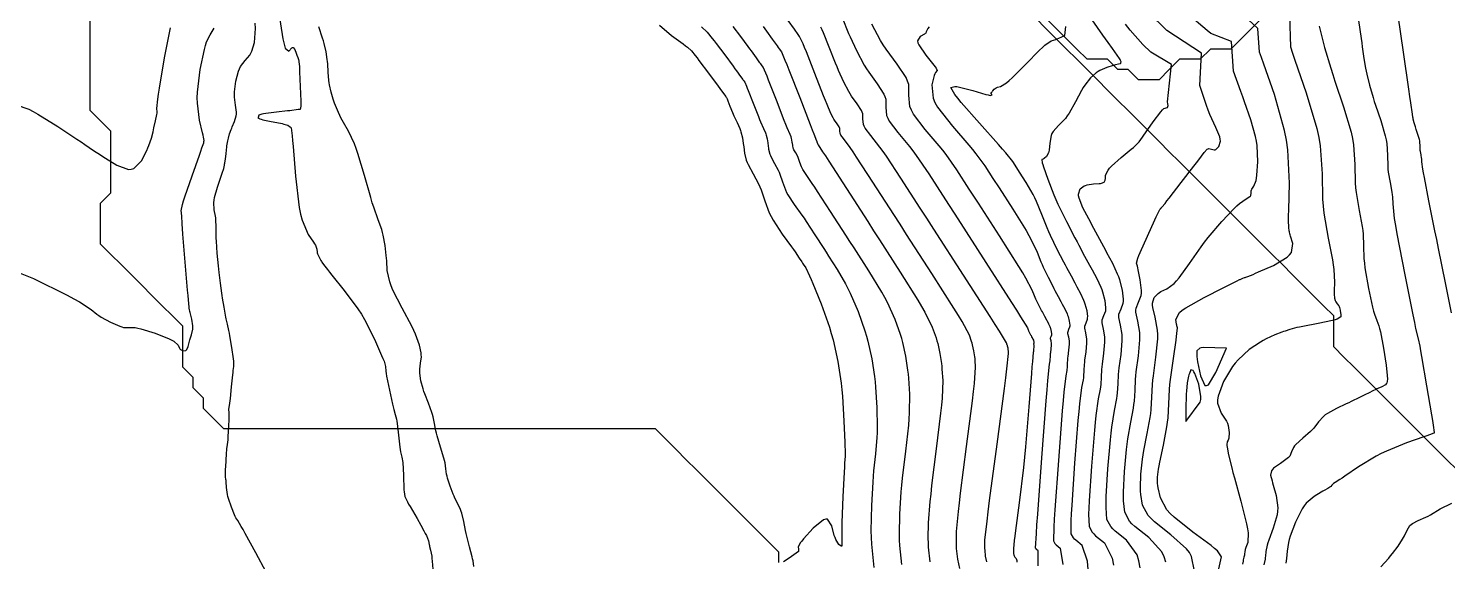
# Model space of a CAD drawing. Header units: metres. Extents: x 837475 to 838479, y 1189012 to 1191015.
# Drawn here: x 837623 to 837761.1, y 1190419.1 to 1190471 of the extents above; entities that cross this region are included whole.
import ezdxf

# ---------------------------------------------------------------- set-up
doc = ezdxf.new("R2010")
doc.units = ezdxf.units.M
doc.header["$LTSCALE"] = 0.3
for name, color, linetype in [('COTAS 10', 1, 'Continuous'), ('COTAS INT', 252, 'Continuous'), ('DRENAJE', 5, 'Continuous')]:
    doc.layers.add(name, color=color, linetype=linetype)

msp = doc.modelspace()

# ---------------------------------------------------------------- linework, layer by layer
at = {"layer": 'COTAS 10'}
for points, elevation in [([(837647.339, 1190472.893), (837647.804, 1190469.981), (837647.921, 1190469.47), (837648.032, 1190469.087), (837648.389, 1190468.772), (837648.675, 1190469.114), (837648.742, 1190469.145), (837648.803, 1190469.149), (837648.979, 1190468.933), (837649.105, 1190468.576), (837649.136, 1190468.49), (837649.165, 1190468.409), (837649.251, 1190468.167), (837649.314, 1190467.977), (837649.328, 1190467.93), (837649.341, 1190467.885), (837649.373, 1190467.745), (837649.406, 1190467.3), (837649.418, 1190467.064), (837649.432, 1190466.778), (837649.496, 1190465.339), (837649.54, 1190463.924), (837649.54, 1190463.655), (837649.537, 1190463.439), (837649.483, 1190463.099), (837649.371, 1190463.098), (837649.331, 1190463.094), (837649.288, 1190463.09), (837649.096, 1190463.064), (837648.669, 1190463.009), (837648.477, 1190462.986), (837648.253, 1190462.96), (837647.178, 1190462.84), (837646.136, 1190462.708), (837645.933, 1190462.674), (837645.768, 1190462.643), (837645.481, 1190462.539), (837645.439, 1190462.444), (837645.428, 1190462.418), (837645.418, 1190462.392), (837645.384, 1190462.298), (837645.564, 1190462.186), (837645.689, 1190462.148), (837645.846, 1190462.108), (837646.681, 1190461.94), (837647.563, 1190461.77), (837647.748, 1190461.728), (837647.909, 1190461.688), (837648.28, 1190461.564), (837648.455, 1190461.459), (837648.493, 1190461.431), (837648.526, 1190461.404), (837648.605, 1190461.311), (837648.702, 1190460.536), (837648.746, 1190460.079), (837648.796, 1190459.517), (837649.04, 1190456.613), (837649.404, 1190453.558), (837649.53, 1190452.902), (837649.668, 1190452.327), (837650.256, 1190450.935), (837650.787, 1190450.194), (837650.888, 1190450.03), (837650.968, 1190449.883), (837651.093, 1190449.503), (837651.125, 1190449.221), (837651.148, 1190449.136), (837651.177, 1190449.049), (837651.329, 1190448.712), (837651.509, 1190448.39), (837651.555, 1190448.312), (837651.6, 1190448.24), (837651.746, 1190448.018), (837652.139, 1190447.517), (837652.339, 1190447.268), (837652.578, 1190446.97), (837653.772, 1190445.498), (837655.108, 1190443.685), (837655.437, 1190443.173), (837655.749, 1190442.656), (837656.727, 1190440.754), (837657.414, 1190439.17), (837657.542, 1190438.855), (837657.642, 1190438.592), (837657.779, 1190438.088), (837657.816, 1190437.64), (837657.853, 1190437.413), (837657.901, 1190437.141), (837658.174, 1190435.788), (837658.474, 1190434.422), (837658.539, 1190434.142), (837658.596, 1190433.905), (837658.741, 1190433.404), (837658.844, 1190432.961), (837658.876, 1190432.76), (837658.909, 1190432.526), (837659.041, 1190431.396), (837659.177, 1190430.245), (837659.212, 1190429.996), (837659.247, 1190429.777), (837659.365, 1190429.241), (837659.458, 1190428.737), (837659.477, 1190428.539), (837659.493, 1190428.315), (837659.526, 1190427.294), (837659.557, 1190426.284), (837659.572, 1190426.067), (837659.59, 1190425.876), (837659.676, 1190425.414), (837659.919, 1190424.911), (837660.036, 1190424.696), (837660.174, 1190424.447), (837660.853, 1190423.273), (837661.223, 1190422.623), (837661.522, 1190422.093), (837661.655, 1190421.841), (837661.765, 1190421.621), (837661.97, 1190421.098), (837662.036, 1190420.768), (837662.058, 1190420.671), (837662.081, 1190420.571), (837662.179, 1190420.189), (837662.281, 1190419.605), (837662.306, 1190419.378), (837662.331, 1190419.122), (837662.411, 1190417.963)], 1590), ([(837736.489, 1190418.168), (837736.208, 1190419.582), (837735.988, 1190419.967), (837735.708, 1190420.348), (837734.182, 1190421.698), (837732.589, 1190422.952), (837732.265, 1190423.272), (837731.993, 1190423.581), (837731.433, 1190424.597), (837731.27, 1190425.628), (837731.248, 1190425.945), (837731.236, 1190426.276), (837731.275, 1190427.588), (837731.43, 1190429.048), (837731.492, 1190429.473), (837731.561, 1190429.906), (837731.877, 1190431.545), (837732.173, 1190433.121), (837732.23, 1190433.514), (837732.275, 1190433.889), (837732.348, 1190435.09), (837732.407, 1190436.344), (837732.445, 1190436.753), (837732.491, 1190437.188), (837732.733, 1190438.982), (837732.905, 1190440.778), (837732.906, 1190441.214), (837732.887, 1190441.624), (837732.653, 1190442.884), (837732.42, 1190443.842), (837732.402, 1190444.062), (837732.405, 1190444.261), (837732.58, 1190444.817), (837732.953, 1190445.205), (837733.079, 1190445.299), (837733.215, 1190445.387), (837733.792, 1190445.656), (837734.52, 1190446.171), (837734.752, 1190446.414), (837734.997, 1190446.701), (837735.992, 1190448.098), (837737.132, 1190449.749), (837737.469, 1190450.195), (837737.815, 1190450.637), (837739.141, 1190452.195), (837740.347, 1190453.463), (837740.616, 1190453.723), (837740.858, 1190453.944), (837741.502, 1190454.409), (837741.861, 1190454.619), (837741.924, 1190454.679), (837741.971, 1190454.738), (837742.008, 1190454.958), (837742.005, 1190455.197), (837742.027, 1190455.269), (837742.059, 1190455.343), (837742.254, 1190455.632), (837742.473, 1190456.182), (837742.52, 1190456.421), (837742.56, 1190456.698), (837742.654, 1190458.01), (837742.583, 1190459.587), (837742.52, 1190460.03), (837742.438, 1190460.476), (837741.982, 1190462.111), (837741.368, 1190463.84), (837741.186, 1190464.346), (837740.998, 1190464.863), (837740.277, 1190466.829), (837740.079, 1190469.709), (837738.086, 1190470.493), (837737.716, 1190470.8), (837735.813, 1190472.421)], 1620), ([(837761.493, 1190443.301), (837760.899, 1190446.232), (837760.225, 1190449.568), (837760.049, 1190450.443), (837759.877, 1190451.298), (837759.297, 1190454.208), (837758.856, 1190456.476), (837758.773, 1190456.926), (837758.706, 1190457.298), (837758.608, 1190457.998), (837758.602, 1190458.222), (837758.594, 1190458.293), (837758.584, 1190458.369), (837758.525, 1190458.679), (837758.466, 1190459.018), (837758.455, 1190459.113), (837758.448, 1190459.208), (837758.443, 1190459.555), (837758.417, 1190459.937), (837758.396, 1190460.055), (837758.369, 1190460.178), (837758.225, 1190460.665), (837758.059, 1190461.155), (837758.018, 1190461.281), (837757.98, 1190461.401), (837757.864, 1190461.8), (837757.776, 1190462.156), (837757.756, 1190462.25), (837757.738, 1190462.342), (837757.686, 1190462.658), (837757.53, 1190463.767), (837757.446, 1190464.359), (837757.343, 1190465.074), (837756.824, 1190468.688), (837756.311, 1190472.251)], 1630), ([(837694.529, 1190471.184), (837694.689, 1190470.964), (837694.848, 1190470.746), (837695.413, 1190469.96), (837695.888, 1190469.293), (837695.991, 1190469.149), (837696.08, 1190469.023), (837696.295, 1190468.716), (837696.65, 1190467.92), (837696.827, 1190467.486), (837697.037, 1190466.959), (837698.083, 1190464.283), (837699.105, 1190461.64), (837699.301, 1190461.134), (837699.459, 1190460.726), (837699.717, 1190460.066), (837699.726, 1190460.044), (837699.73, 1190460.032), (837699.735, 1190460.013), (837699.738, 1190459.993), (837699.74, 1190459.981), (837699.742, 1190459.96), (837699.748, 1190459.935), (837699.751, 1190459.928), (837699.755, 1190459.92), (837699.772, 1190459.888), (837699.791, 1190459.854), (837699.795, 1190459.844), (837699.8, 1190459.834), (837699.812, 1190459.795), (837699.828, 1190459.754), (837699.834, 1190459.741), (837699.841, 1190459.729), (837699.872, 1190459.68), (837700.314, 1190458.998), (837700.58, 1190458.586), (837700.908, 1190458.077), (837704.699, 1190452.185), (837705.271, 1190451.296), (837705.84, 1190450.413), (837707.871, 1190447.26), (837709.572, 1190444.539), (837709.933, 1190443.928), (837710.246, 1190443.378), (837710.979, 1190441.905), (837711.35, 1190440.862), (837711.435, 1190440.584), (837711.512, 1190440.309), (837711.725, 1190439.355), (837711.864, 1190438.386), (837711.895, 1190438.103), (837711.923, 1190437.813), (837711.994, 1190436.711), (837711.928, 1190434.995), (837711.869, 1190434.318), (837711.792, 1190433.553), (837711.367, 1190430.063), (837710.917, 1190426.487), (837710.825, 1190425.67), (837710.746, 1190424.927), (837710.578, 1190422.864), (837710.555, 1190421.323), (837710.568, 1190420.909), (837710.59, 1190420.5), (837710.737, 1190419.067)], 1600), ([(837710.688, 1190471.166), (837710.562, 1190470.999), (837710.398, 1190470.673), (837710.345, 1190470.537), (837710.288, 1190470.49), (837710.213, 1190470.438), (837709.79, 1190470.217), (837709.546, 1190469.784), (837709.584, 1190469.599), (837709.668, 1190469.386), (837710.351, 1190468.381), (837711.117, 1190467.432), (837711.252, 1190467.255), (837711.354, 1190467.114), (837711.446, 1190466.912), (837711.289, 1190466.722), (837711.234, 1190466.589), (837711.175, 1190466.421), (837710.92, 1190465.521), (837711.054, 1190464.212), (837711.24, 1190463.786), (837711.49, 1190463.333), (837712.93, 1190461.466), (837714.546, 1190459.632), (837714.907, 1190459.2), (837715.231, 1190458.801), (837716.09, 1190457.632), (837716.881, 1190456.402), (837717.472, 1190455.485), (837718.813, 1190453.404), (837720.099, 1190451.327), (837720.373, 1190450.85), (837720.611, 1190450.417), (837721.176, 1190449.206), (837721.542, 1190448.267), (837721.655, 1190448.004), (837721.774, 1190447.74), (837722.244, 1190446.774), (837722.7, 1190445.896), (837722.81, 1190445.686), (837722.913, 1190445.491), (837723.223, 1190444.907), (837723.483, 1190444.423), (837723.554, 1190444.29), (837723.625, 1190444.158), (837723.877, 1190443.687), (837724.095, 1190443.222), (837724.144, 1190443.095), (837724.189, 1190442.967), (837724.311, 1190442.511), (837724.357, 1190442.107), (837724.353, 1190442.013), (837724.342, 1190441.926), (837724.245, 1190441.678), (837724.154, 1190441.447), (837724.147, 1190441.372), (837724.148, 1190441.292), (837724.218, 1190440.961), (837724.296, 1190440.541), (837724.302, 1190440.405), (837724.302, 1190440.259), (837724.244, 1190439.661), (837724.164, 1190439.063), (837724.148, 1190438.918), (837724.136, 1190438.781), (837724.116, 1190438.363), (837724.092, 1190437.963), (837724.077, 1190437.838), (837724.058, 1190437.707), (837723.959, 1190437.182), (837723.775, 1190435.572), (837723.702, 1190434.758), (837723.62, 1190433.783), (837723.245, 1190428.929), (837722.905, 1190424.142), (837722.845, 1190423.209), (837722.8, 1190422.446), (837722.758, 1190421.109), (837722.894, 1190420.864), (837722.959, 1190420.789), (837723.037, 1190420.712), (837723.422, 1190420.41), (837723.684, 1190418.815)], 1610), ([(837754.62, 1190418.595), (837755.377, 1190419.427), (837755.562, 1190419.647), (837755.738, 1190419.863), (837756.287, 1190420.603), (837756.714, 1190421.273), (837756.813, 1190421.444), (837756.904, 1190421.609), (837757.161, 1190422.152), (837757.451, 1190422.601), (837757.563, 1190422.708), (837757.689, 1190422.806), (837758.254, 1190423.097), (837758.98, 1190423.413), (837759.206, 1190423.528), (837759.443, 1190423.655), (837760.391, 1190424.211), (837761.507, 1190424.763)], 1630)]:
    msp.add_lwpolyline(points, dxfattribs=dict(at, elevation=elevation))
at = {"layer": 'COTAS INT'}
for points, elevation in [([(837724.956, 1190474.099), (837727.554, 1190470.349), (837728.057, 1190469.628), (837728.466, 1190469.043), (837729.161, 1190468.077), (837729.234, 1190467.985), (837729.251, 1190467.952), (837729.267, 1190467.917), (837729.31, 1190467.762), (837729.299, 1190467.618), (837729.281, 1190467.588), (837729.255, 1190467.564), (837729.108, 1190467.513), (837728.815, 1190467.453), (837728.698, 1190467.422), (837728.566, 1190467.384), (837727.959, 1190467.198), (837727.283, 1190466.903), (837727.107, 1190466.798), (837726.936, 1190466.682), (837726.36, 1190466.179), (837725.805, 1190465.475), (837725.648, 1190465.233), (837725.489, 1190464.97), (837724.903, 1190463.852), (837724.289, 1190462.738), (837724.114, 1190462.478), (837723.935, 1190462.238), (837723.272, 1190461.549), (837722.724, 1190460.95), (837722.619, 1190460.768), (837722.535, 1190460.579), (837722.4, 1190459.839), (837722.349, 1190459.16), (837722.318, 1190459.01), (837722.28, 1190458.876), (837722.079, 1190458.53), (837721.862, 1190458.337), (837721.812, 1190458.3), (837721.768, 1190458.27), (837721.646, 1190458.221), (837721.676, 1190457.928), (837721.727, 1190457.745), (837721.797, 1190457.517), (837722.205, 1190456.324), (837722.808, 1190454.789), (837723.002, 1190454.345), (837723.206, 1190453.893), (837724.039, 1190452.194), (837724.861, 1190450.613), (837725.058, 1190450.235), (837725.243, 1190449.884), (837725.801, 1190448.833), (837726.27, 1190447.961), (837726.398, 1190447.723), (837726.525, 1190447.485), (837726.978, 1190446.637), (837727.371, 1190445.8), (837727.46, 1190445.57), (837727.54, 1190445.341), (837727.76, 1190444.519), (837727.842, 1190443.792), (837727.835, 1190443.623), (837727.816, 1190443.467), (837727.641, 1190443.02), (837727.477, 1190442.605), (837727.465, 1190442.469), (837727.467, 1190442.325), (837727.592, 1190441.73), (837727.732, 1190440.974), (837727.744, 1190440.728), (837727.743, 1190440.467), (837727.64, 1190439.389), (837727.495, 1190438.313), (837727.467, 1190438.052), (837727.444, 1190437.807), (837727.409, 1190437.054), (837727.365, 1190436.334), (837727.338, 1190436.108), (837727.304, 1190435.872), (837727.126, 1190434.927), (837726.889, 1190433.306), (837726.818, 1190432.644), (837726.744, 1190431.889), (837726.457, 1190428.393), (837726.238, 1190424.996), (837726.206, 1190424.303), (837726.188, 1190423.719), (837726.228, 1190422.504), (837726.533, 1190421.951), (837726.682, 1190421.783), (837726.858, 1190421.608), (837727.726, 1190420.925), (837728.494, 1190419.428), (837728.606, 1190418.74)], 1614), ([(837733.697, 1190419.033), (837733.528, 1190419.558), (837733.303, 1190420.041), (837732.03, 1190421.441), (837730.679, 1190422.504), (837730.404, 1190422.776), (837730.173, 1190423.037), (837729.698, 1190423.9), (837729.576, 1190424.991), (837729.567, 1190425.398), (837729.57, 1190425.85), (837729.669, 1190427.857), (837729.868, 1190429.995), (837729.934, 1190430.53), (837730.004, 1190431.039), (837730.293, 1190432.672), (837730.55, 1190434.038), (837730.599, 1190434.379), (837730.638, 1190434.704), (837730.701, 1190435.745), (837730.753, 1190436.832), (837730.785, 1190437.186), (837730.825, 1190437.563), (837731.036, 1190439.118), (837731.184, 1190440.674), (837731.185, 1190441.052), (837731.169, 1190441.407), (837730.966, 1190442.499), (837730.785, 1190443.358), (837730.782, 1190443.567), (837730.8, 1190443.762), (837731.037, 1190444.362), (837731.29, 1190445.008), (837731.317, 1190445.233), (837731.327, 1190445.478), (837731.209, 1190446.528), (837731.008, 1190447.496), (837730.965, 1190447.69), (837730.928, 1190447.85), (837730.84, 1190448.16), (837730.971, 1190448.62), (837731.072, 1190448.876), (837731.201, 1190449.187), (837731.901, 1190450.774), (837732.624, 1190452.358), (837732.767, 1190452.667), (837732.886, 1190452.92), (837733.111, 1190453.369), (837733.167, 1190453.44), (837733.18, 1190453.456), (837733.191, 1190453.47), (837733.222, 1190453.505), (837733.243, 1190453.525), (837733.248, 1190453.528), (837733.252, 1190453.531), (837733.268, 1190453.536), (837733.279, 1190453.537), (837733.281, 1190453.537), (837733.283, 1190453.538), (837733.288, 1190453.54), (837733.29, 1190453.543), (837733.29, 1190453.545), (837733.291, 1190453.546), (837733.291, 1190453.553), (837733.296, 1190453.563), (837733.298, 1190453.566), (837733.302, 1190453.57), (837733.321, 1190453.587), (837733.623, 1190453.966), (837733.805, 1190454.199), (837734.03, 1190454.487), (837735.199, 1190455.988), (837736.424, 1190457.572), (837736.684, 1190457.912), (837736.909, 1190458.209), (837737.439, 1190458.929), (837737.734, 1190459.246), (837737.812, 1190459.29), (837737.888, 1190459.314), (837738.148, 1190459.243), (837738.41, 1190459.163), (837738.487, 1190459.183), (837738.567, 1190459.22), (837738.869, 1190459.504), (837739.013, 1190460.031), (837738.993, 1190460.22), (837738.946, 1190460.429), (837738.56, 1190461.343), (837737.981, 1190462.604), (837737.813, 1190463.031), (837737.641, 1190463.493), (837736.994, 1190465.442), (837737.18, 1190468.575), (837733.787, 1190470.809), (837731.989, 1190472.59)], 1618), ([(837738.738, 1190417.796), (837739.129, 1190419.545), (837738.718, 1190420.132), (837738.449, 1190420.375), (837738.112, 1190420.654), (837736.334, 1190421.956), (837734.499, 1190423.4), (837734.126, 1190423.769), (837733.812, 1190424.124), (837733.168, 1190425.295), (837732.964, 1190426.264), (837732.929, 1190426.492), (837732.902, 1190426.703), (837732.881, 1190427.32), (837732.992, 1190428.101), (837733.049, 1190428.416), (837733.118, 1190428.773), (837733.461, 1190430.418), (837733.796, 1190432.203), (837733.86, 1190432.649), (837733.912, 1190433.075), (837733.994, 1190434.436), (837734.062, 1190435.857), (837734.104, 1190436.32), (837734.156, 1190436.813), (837734.431, 1190438.847), (837734.699, 1190440.662), (837734.746, 1190441.018), (837734.783, 1190441.311), (837734.819, 1190441.839), (837734.772, 1190442.036), (837734.755, 1190442.12), (837734.737, 1190442.217), (837734.661, 1190442.675), (837735.033, 1190443.33), (837735.297, 1190443.552), (837735.631, 1190443.792), (837737.422, 1190444.803), (837739.281, 1190445.735), (837739.659, 1190445.925), (837739.977, 1190446.085), (837740.629, 1190446.416), (837740.875, 1190446.54), (837740.937, 1190446.569), (837740.996, 1190446.596), (837741.187, 1190446.676), (837741.367, 1190446.742), (837741.419, 1190446.76), (837741.472, 1190446.779), (837741.674, 1190446.846), (837742.182, 1190447.053), (837742.429, 1190447.16), (837742.722, 1190447.288), (837744.162, 1190447.927), (837745.51, 1190448.725), (837745.745, 1190448.953), (837745.919, 1190449.184), (837746.049, 1190450.043), (837745.838, 1190450.757), (837745.798, 1190450.896), (837745.766, 1190451.009), (837745.717, 1190451.208), (837745.71, 1190451.279), (837745.704, 1190451.312), (837745.696, 1190451.352), (837745.655, 1190451.544), (837745.635, 1190452.355), (837745.64, 1190452.785), (837745.651, 1190453.304), (837745.729, 1190455.919), (837745.573, 1190459.187), (837745.435, 1190460.118), (837745.257, 1190461.059), (837744.274, 1190464.552), (837743.226, 1190467.534), (837743.008, 1190468.153), (837742.82, 1190468.683), (837742.658, 1190470.997), (837740.808, 1190472.699)], 1622), ([(837745.738, 1190472.265), (837745.824, 1190469.215), (837746.026, 1190468.603), (837746.259, 1190467.911), (837747.357, 1190464.733), (837748.386, 1190461.266), (837748.574, 1190460.39), (837748.722, 1190459.552), (837748.907, 1190456.828), (837748.945, 1190454.36), (837748.999, 1190453.682), (837749.072, 1190453.007), (837749.491, 1190450.589), (837749.917, 1190448.467), (837749.993, 1190447.979), (837750.052, 1190447.534), (837750.113, 1190446.284), (837750.077, 1190445.457), (837750.074, 1190445.278), (837750.073, 1190445.121), (837750.096, 1190444.737), (837750.164, 1190444.506), (837750.192, 1190444.446), (837750.223, 1190444.388), (837750.371, 1190444.191), (837750.521, 1190443.98), (837750.554, 1190443.913), (837750.583, 1190443.842), (837750.659, 1190443.557), (837750.7, 1190443.269), (837750.708, 1190443.197), (837750.714, 1190443.129), (837750.722, 1190442.91), (837750.381, 1190442.691), (837750.166, 1190442.622), (837749.899, 1190442.551), (837748.503, 1190442.263), (837747.029, 1190441.988), (837746.713, 1190441.924), (837746.437, 1190441.866), (837745.776, 1190441.701), (837745.305, 1190441.539), (837745.149, 1190441.484), (837744.983, 1190441.423), (837744.289, 1190441.163), (837743.444, 1190440.766), (837743.183, 1190440.619), (837742.909, 1190440.455), (837741.82, 1190439.728), (837740.723, 1190438.748), (837740.444, 1190438.424), (837740.176, 1190438.077), (837739.3, 1190436.637), (837738.778, 1190435.198), (837738.733, 1190434.852), (837738.732, 1190434.53), (837739.089, 1190433.555), (837739.598, 1190432.763), (837739.692, 1190432.555), (837739.766, 1190432.352), (837739.865, 1190431.661), (837739.816, 1190431.119), (837739.796, 1190431.01), (837739.775, 1190430.918), (837739.676, 1190430.736), (837739.624, 1190430.502), (837739.632, 1190430.378), (837739.65, 1190430.228), (837739.794, 1190429.471), (837740.105, 1190428.216), (837740.228, 1190427.752), (837740.366, 1190427.238), (837741, 1190424.958), (837741.551, 1190422.754), (837741.637, 1190422.287), (837741.695, 1190421.882), (837741.664, 1190420.936), (837741.488, 1190420.468), (837741.454, 1190420.364), (837741.426, 1190420.271), (837741.38, 1190420.028), (837741.364, 1190419.845), (837741.355, 1190419.789), (837741.344, 1190419.732), (837741.292, 1190419.51), (837741.234, 1190419.266), (837741.221, 1190419.195), (837741.208, 1190419.123), (837741.172, 1190418.851)], 1624), ([(837620.295, 1190447.943), (837623.558, 1190446.649), (837626.816, 1190445.031), (837627.475, 1190444.683), (837628.03, 1190444.378), (837629.155, 1190443.639), (837629.71, 1190443.17), (837629.905, 1190443.036), (837630.117, 1190442.9), (837631.031, 1190442.392), (837631.929, 1190441.999), (837632.132, 1190441.935), (837632.315, 1190441.89), (837632.809, 1190441.892), (837633.424, 1190441.883), (837633.684, 1190441.831), (837633.982, 1190441.758), (837635.381, 1190441.319), (837636.727, 1190440.788), (837636.992, 1190440.658), (837637.211, 1190440.534), (837637.61, 1190440.148), (837637.743, 1190439.86), (837637.793, 1190439.799), (837637.849, 1190439.746), (837638.102, 1190439.621), (837638.354, 1190439.638), (837638.41, 1190439.675), (837638.46, 1190439.725), (837638.588, 1190440.023), (837638.695, 1190440.436), (837638.73, 1190440.56), (837638.769, 1190440.687), (837638.931, 1190441.18), (837639.043, 1190441.726), (837639.05, 1190441.886), (837639.046, 1190442.051), (837638.946, 1190442.682), (837638.808, 1190443.227), (837638.781, 1190443.337), (837638.758, 1190443.431), (837638.714, 1190443.624), (837638.701, 1190443.707), (837638.697, 1190443.731), (837638.693, 1190443.756), (837638.68, 1190443.846), (837638.616, 1190444.577), (837638.579, 1190445.004), (837638.535, 1190445.529), (837638.309, 1190448.24), (837638.086, 1190450.971), (837638.044, 1190451.51), (837638.011, 1190451.953), (837637.96, 1190452.769), (837637.955, 1190452.963), (837637.951, 1190453.014), (837637.945, 1190453.065), (837637.911, 1190453.242), (837638.049, 1190453.869), (837638.151, 1190454.204), (837638.281, 1190454.609), (837638.979, 1190456.652), (837639.687, 1190458.665), (837639.822, 1190459.05), (837639.931, 1190459.361), (837640.107, 1190459.862), (837640.111, 1190459.879), (837640.112, 1190459.884), (837640.113, 1190459.89), (837640.116, 1190459.912), (837640.118, 1190459.937), (837640.12, 1190459.951), (837640.123, 1190459.977), (837640.127, 1190460.003), (837640.129, 1190460.009), (837640.13, 1190460.016), (837640.136, 1190460.038), (837640.145, 1190460.06), (837640.147, 1190460.067), (837640.15, 1190460.074), (837640.162, 1190460.1), (837640.099, 1190460.418), (837640.055, 1190460.608), (837640, 1190460.842), (837639.702, 1190462.059), (837639.485, 1190463.731), (837639.48, 1190464.253), (837639.5, 1190464.801), (837639.769, 1190466.99), (837640.177, 1190468.944), (837640.285, 1190469.342), (837640.39, 1190469.679), (837640.747, 1190470.381), (837641.108, 1190471.024)], 1586), ([(837621.845, 1190463.56), (837623.08, 1190463.122), (837623.503, 1190462.913), (837623.962, 1190462.666), (837625.912, 1190461.459), (837627.771, 1190460.216), (837628.172, 1190459.947), (837628.524, 1190459.71), (837629.383, 1190459.125), (837630.059, 1190458.675), (837630.296, 1190458.523), (837630.553, 1190458.36), (837631.659, 1190457.674), (837632.78, 1190457.276), (837633.048, 1190457.295), (837633.296, 1190457.37), (837634.036, 1190458.107), (837634.562, 1190459.114), (837634.676, 1190459.36), (837634.776, 1190459.591), (837635.023, 1190460.307), (837635.18, 1190460.944), (837635.223, 1190461.126), (837635.267, 1190461.311), (837635.427, 1190461.999), (837635.544, 1190462.614), (837635.561, 1190462.752), (837635.572, 1190462.877), (837635.554, 1190463.215), (837635.631, 1190464.117), (837635.702, 1190464.599), (837635.794, 1190465.181), (837636.303, 1190468.119), (837636.859, 1190471.039)], 1584), ([(837646.179, 1190418.076), (837645.168, 1190419.945), (837644.139, 1190421.833), (837643.931, 1190422.205), (837643.758, 1190422.512), (837643.411, 1190423.078), (837643.24, 1190423.363), (837643.177, 1190423.493), (837643.108, 1190423.646), (837642.803, 1190424.383), (837642.517, 1190425.217), (837642.459, 1190425.43), (837642.411, 1190425.636), (837642.315, 1190426.315), (837642.282, 1190426.853), (837642.273, 1190426.97), (837642.264, 1190427.073), (837642.234, 1190427.33), (837642.222, 1190427.661), (837642.225, 1190427.811), (837642.231, 1190427.986), (837642.272, 1190428.832), (837642.33, 1190429.703), (837642.346, 1190429.895), (837642.361, 1190430.065), (837642.416, 1190430.501), (837642.468, 1190430.938), (837642.482, 1190431.109), (837642.497, 1190431.302), (837642.547, 1190432.18), (837642.582, 1190433.03), (837642.586, 1190433.205), (837642.587, 1190433.354), (837642.573, 1190433.675), (837642.557, 1190433.833), (837642.558, 1190433.879), (837642.561, 1190433.926), (837642.591, 1190434.104), (837642.652, 1190434.525), (837642.675, 1190434.726), (837642.701, 1190434.963), (837642.814, 1190436.12), (837642.929, 1190437.267), (837642.956, 1190437.498), (837642.98, 1190437.69), (837643.049, 1190438.069), (837643.049, 1190438.434), (837643.031, 1190438.618), (837643.004, 1190438.838), (837642.84, 1190439.929), (837642.644, 1190441.083), (837642.596, 1190441.342), (837642.551, 1190441.575), (837642.416, 1190442.198), (837642.295, 1190442.728), (837642.26, 1190442.902), (837642.223, 1190443.088), (837642.086, 1190443.858), (837641.944, 1190444.731), (837641.905, 1190444.982), (837641.867, 1190445.237), (837641.73, 1190446.192), (837641.6, 1190447.236), (837641.566, 1190447.548), (837641.533, 1190447.869), (837641.419, 1190449.112), (837641.335, 1190450.3), (837641.321, 1190450.588), (837641.31, 1190450.857), (837641.301, 1190451.678), (837641.285, 1190452.362), (837641.269, 1190452.545), (837641.248, 1190452.725), (837641.13, 1190453.349), (837641.087, 1190454.055), (837641.113, 1190454.287), (837641.155, 1190454.534), (837641.443, 1190455.554), (837641.775, 1190456.514), (837641.846, 1190456.722), (837641.907, 1190456.905), (837642.048, 1190457.358), (837642.122, 1190457.681), (837642.141, 1190457.782), (837642.159, 1190457.888), (837642.217, 1190458.313), (837642.273, 1190458.783), (837642.289, 1190458.917), (837642.305, 1190459.053), (837642.368, 1190459.558), (837642.445, 1190460.052), (837642.471, 1190460.181), (837642.499, 1190460.306), (837642.617, 1190460.73), (837642.772, 1190461.157), (837642.823, 1190461.284), (837642.878, 1190461.415), (837643.107, 1190461.923), (837643.275, 1190462.493), (837643.292, 1190462.663), (837643.296, 1190462.839), (837643.202, 1190463.519), (837643.099, 1190464.313), (837643.097, 1190464.561), (837643.106, 1190464.821), (837643.234, 1190465.862), (837643.496, 1190466.849), (837643.59, 1190467.076), (837643.693, 1190467.283), (837644.141, 1190467.861), (837644.59, 1190468.404), (837644.693, 1190468.589), (837644.787, 1190468.789), (837645.049, 1190469.633), (837645.133, 1190470.979), (837645.114, 1190471.495)], 1588), ([(837666.375, 1190418.618), (837666.3, 1190419.149), (837666.26, 1190419.345), (837666.212, 1190419.561), (837665.969, 1190420.518), (837665.701, 1190421.565), (837665.636, 1190421.839), (837665.576, 1190422.105), (837665.395, 1190423.007), (837665.217, 1190423.79), (837665.158, 1190423.981), (837665.096, 1190424.16), (837664.838, 1190424.715), (837664.548, 1190425.273), (837664.466, 1190425.455), (837664.383, 1190425.648), (837664.075, 1190426.442), (837663.821, 1190427.228), (837663.772, 1190427.416), (837663.733, 1190427.591), (837663.667, 1190428.115), (837663.584, 1190428.708), (837663.533, 1190428.925), (837663.47, 1190429.166), (837663.144, 1190430.231), (837662.807, 1190431.324), (837662.737, 1190431.583), (837662.678, 1190431.824), (837662.549, 1190432.534), (837662.421, 1190433.193), (837662.361, 1190433.4), (837662.292, 1190433.619), (837661.955, 1190434.5), (837661.599, 1190435.417), (837661.516, 1190435.659), (837661.441, 1190435.895), (837661.23, 1190436.704), (837661.126, 1190437.437), (837661.118, 1190437.626), (837661.12, 1190437.808), (837661.202, 1190438.412), (837661.274, 1190439.025), (837661.269, 1190439.212), (837661.252, 1190439.407), (837661.104, 1190440.174), (837660.711, 1190441.22), (837660.541, 1190441.59), (837660.344, 1190441.995), (837659.412, 1190443.751), (837658.516, 1190445.523), (837658.342, 1190445.938), (837658.201, 1190446.322), (837657.958, 1190447.436), (837657.907, 1190448.36), (837657.886, 1190448.623), (837657.863, 1190448.889), (837657.754, 1190449.879), (837657.575, 1190450.874), (837657.507, 1190451.144), (837657.431, 1190451.411), (837657.089, 1190452.357), (837656.643, 1190453.586), (837656.5, 1190454.032), (837656.35, 1190454.523), (837655.739, 1190456.679), (837655.099, 1190458.832), (837654.929, 1190459.322), (837654.763, 1190459.765), (837654.192, 1190460.981), (837653.693, 1190461.853), (837653.572, 1190462.079), (837653.458, 1190462.299), (837653.109, 1190463.036), (837652.832, 1190463.726), (837652.764, 1190463.915), (837652.699, 1190464.105), (837652.494, 1190464.783), (837652.341, 1190465.492), (837652.309, 1190465.699), (837652.281, 1190465.912), (837652.216, 1190466.724), (837652.163, 1190467.544), (837652.141, 1190467.763), (837652.117, 1190467.977), (837652.007, 1190468.72), (837651.821, 1190469.529), (837651.749, 1190469.785), (837651.668, 1190470.056), (837651.303, 1190471.15)], 1592), ([(837684.441, 1190471.317), (837685.614, 1190470.322), (837686.735, 1190469.491), (837686.964, 1190469.316), (837687.158, 1190469.164), (837687.564, 1190468.812), (837687.925, 1190468.358), (837688.091, 1190468.141), (837688.284, 1190467.884), (837689.219, 1190466.63), (837690.14, 1190465.386), (837690.325, 1190465.136), (837690.479, 1190464.926), (837690.783, 1190464.512), (837690.872, 1190464.387), (837690.891, 1190464.36), (837690.908, 1190464.336), (837690.949, 1190464.278), (837691.015, 1190464.128), (837691.049, 1190464.047), (837691.088, 1190463.948), (837691.285, 1190463.444), (837691.538, 1190462.825), (837691.613, 1190462.652), (837691.69, 1190462.479), (837691.986, 1190461.852), (837692.254, 1190461.24), (837692.314, 1190461.076), (837692.367, 1190460.916), (837692.503, 1190460.357), (837692.592, 1190459.799), (837692.615, 1190459.639), (837692.637, 1190459.476), (837692.712, 1190458.864), (837692.884, 1190458.172), (837692.968, 1190457.958), (837693.067, 1190457.735), (837693.556, 1190456.848), (837694.088, 1190455.865), (837694.215, 1190455.581), (837694.333, 1190455.293), (837694.685, 1190454.21), (837695.125, 1190453.033), (837695.299, 1190452.686), (837695.495, 1190452.33), (837696.389, 1190450.964), (837697.275, 1190449.741), (837697.465, 1190449.475), (837697.632, 1190449.239), (837698.037, 1190448.646), (837698.286, 1190448.26), (837698.354, 1190448.154), (837698.421, 1190448.049), (837698.663, 1190447.674), (837699.037, 1190446.914), (837699.189, 1190446.566), (837699.36, 1190446.159), (837700.154, 1190444.191), (837700.97, 1190441.897), (837701.156, 1190441.284), (837701.326, 1190440.681), (837701.794, 1190438.581), (837702.102, 1190436.45), (837702.17, 1190435.826), (837702.23, 1190435.188), (837702.387, 1190432.764), (837702.47, 1190430.71), (837702.484, 1190430.305), (837702.495, 1190429.971), (837702.5, 1190429.357), (837702.455, 1190428.657), (837702.434, 1190428.268), (837702.41, 1190427.795), (837702.289, 1190425.384), (837702.186, 1190422.905), (837702.173, 1190422.389), (837702.166, 1190421.947), (837702.195, 1190420.966), (837702.192, 1190420.631), (837702.165, 1190420.596), (837702.126, 1190420.586), (837701.89, 1190420.759), (837701.596, 1190421.243), (837701.52, 1190421.429), (837701.447, 1190421.638), (837701.206, 1190422.578), (837700.792, 1190423.205), (837700.61, 1190423.216), (837700.4, 1190423.156), (837699.399, 1190422.355), (837698.45, 1190421.304), (837698.273, 1190421.088), (837698.132, 1190420.903), (837697.932, 1190420.506), (837697.962, 1190420.326), (837697.967, 1190420.278), (837697.97, 1190420.231), (837697.967, 1190420.07), (837697.064, 1190419.416), (837696.5, 1190419.059)], 1594), ([(837688.513, 1190471.16), (837689.064, 1190470.629), (837689.579, 1190470.009), (837689.759, 1190469.781), (837689.954, 1190469.529), (837690.794, 1190468.413), (837691.603, 1190467.318), (837691.779, 1190467.079), (837691.935, 1190466.866), (837692.326, 1190466.328), (837692.544, 1190466.022), (837692.591, 1190465.956), (837692.632, 1190465.898), (837692.731, 1190465.757), (837692.893, 1190465.392), (837692.975, 1190465.193), (837693.071, 1190464.951), (837693.551, 1190463.724), (837694.06, 1190462.43), (837694.175, 1190462.146), (837694.28, 1190461.895), (837694.563, 1190461.257), (837694.745, 1190460.841), (837694.785, 1190460.73), (837694.821, 1190460.621), (837694.913, 1190460.242), (837694.974, 1190459.864), (837694.99, 1190459.755), (837695.005, 1190459.644), (837695.056, 1190459.229), (837695.172, 1190458.76), (837695.229, 1190458.615), (837695.296, 1190458.463), (837695.628, 1190457.861), (837695.989, 1190457.194), (837696.075, 1190457.002), (837696.155, 1190456.806), (837696.394, 1190456.071), (837696.693, 1190455.273), (837696.81, 1190455.038), (837696.943, 1190454.796), (837697.55, 1190453.87), (837698.288, 1190452.827), (837698.504, 1190452.512), (837698.724, 1190452.185), (837699.562, 1190450.908), (837700.424, 1190449.568), (837700.66, 1190449.202), (837700.894, 1190448.837), (837701.732, 1190447.536), (837702.549, 1190446.122), (837702.77, 1190445.687), (837702.989, 1190445.232), (837703.762, 1190443.429), (837704.43, 1190441.552), (837704.582, 1190441.051), (837704.721, 1190440.557), (837705.104, 1190438.839), (837705.356, 1190437.095), (837705.412, 1190436.585), (837705.461, 1190436.063), (837705.59, 1190434.08), (837705.623, 1190432.138), (837705.613, 1190431.642), (837705.594, 1190431.165), (837705.456, 1190429.592), (837705.276, 1190427.934), (837705.231, 1190427.402), (837705.188, 1190426.839), (837705.052, 1190424.544), (837705.016, 1190422.1), (837705.037, 1190421.442), (837705.071, 1190420.793), (837705.303, 1190418.52)], 1596), ([(837708.02, 1190418.794), (837707.83, 1190420.647), (837707.803, 1190421.176), (837707.786, 1190421.712), (837707.815, 1190423.704), (837707.967, 1190425.883), (837708.028, 1190426.536), (837708.097, 1190427.211), (837708.411, 1190429.827), (837708.693, 1190432.359), (837708.741, 1190432.98), (837708.775, 1190433.567), (837708.792, 1190435.395), (837708.692, 1190436.938), (837708.654, 1190437.344), (837708.61, 1190437.741), (837708.414, 1190439.097), (837708.116, 1190440.433), (837708.009, 1190440.817), (837707.89, 1190441.207), (837707.371, 1190442.667), (837706.617, 1190444.305), (837706.351, 1190444.807), (837706.06, 1190445.331), (837704.802, 1190447.398), (837703.367, 1190449.625), (837702.965, 1190450.249), (837702.561, 1190450.876), (837701.086, 1190453.17), (837699.816, 1190455.131), (837699.542, 1190455.549), (837699.301, 1190455.913), (837698.711, 1190456.775), (837698.392, 1190457.262), (837698.322, 1190457.39), (837698.26, 1190457.513), (837698.103, 1190457.933), (837697.977, 1190458.32), (837697.935, 1190458.423), (837697.89, 1190458.524), (837697.7, 1190458.875), (837697.526, 1190459.192), (837697.49, 1190459.271), (837697.46, 1190459.348), (837697.399, 1190459.595), (837697.372, 1190459.813), (837697.364, 1190459.871), (837697.356, 1190459.928), (837697.324, 1190460.128), (837697.276, 1190460.327), (837697.257, 1190460.384), (837697.236, 1190460.442), (837697.14, 1190460.661), (837696.87, 1190461.31), (837696.738, 1190461.64), (837696.583, 1190462.035), (837695.817, 1190464.003), (837695.054, 1190465.955), (837694.901, 1190466.339), (837694.772, 1190466.656), (837694.513, 1190467.237), (837694.356, 1190467.461), (837694.291, 1190467.553), (837694.216, 1190467.657), (837693.87, 1190468.144), (837693.391, 1190468.806), (837693.234, 1190469.022), (837693.066, 1190469.251), (837692.368, 1190470.197), (837691.624, 1190471.173)], 1598), ([(837713.664, 1190418.422), (837713.453, 1190419.341), (837713.349, 1190420.353), (837713.334, 1190420.642), (837713.325, 1190420.935), (837713.341, 1190422.024), (837713.525, 1190423.97), (837713.621, 1190424.804), (837713.738, 1190425.764), (837714.323, 1190430.298), (837714.891, 1190434.748), (837714.997, 1190435.656), (837715.08, 1190436.424), (837715.197, 1190438.027), (837715.154, 1190438.688), (837715.137, 1190438.862), (837715.119, 1190439.032), (837715.035, 1190439.613), (837714.907, 1190440.186), (837714.861, 1190440.35), (837714.81, 1190440.517), (837714.587, 1190441.143), (837713.874, 1190442.451), (837713.514, 1190443.048), (837713.083, 1190443.747), (837710.94, 1190447.122), (837708.476, 1190450.946), (837707.843, 1190451.929), (837707.232, 1190452.879), (837705.201, 1190456.036), (837703.613, 1190458.474), (837703.281, 1190458.971), (837702.996, 1190459.391), (837702.353, 1190460.267), (837702.092, 1190460.61), (837702.047, 1190460.695), (837702.014, 1190460.775), (837701.993, 1190461.027), (837701.987, 1190461.269), (837701.963, 1190461.343), (837701.93, 1190461.42), (837701.73, 1190461.722), (837701.476, 1190462.07), (837701.409, 1190462.177), (837701.343, 1190462.287), (837701.115, 1190462.72), (837700.743, 1190463.595), (837700.586, 1190463.983), (837700.407, 1190464.435), (837699.563, 1190466.597), (837698.729, 1190468.715), (837698.556, 1190469.141), (837698.407, 1190469.496), (837698.078, 1190470.196), (837697.804, 1190470.586), (837697.69, 1190470.746), (837697.561, 1190470.928), (837696.957, 1190471.776)], 1602), ([(837716.293, 1190419.077), (837716.17, 1190419.614), (837716.109, 1190420.207), (837716.1, 1190420.376), (837716.095, 1190420.547), (837716.104, 1190421.184), (837716.304, 1190423.014), (837716.418, 1190423.937), (837716.558, 1190425.041), (837717.278, 1190430.533), (837717.99, 1190435.942), (837718.125, 1190436.994), (837718.233, 1190437.852), (837718.399, 1190439.342), (837718.385, 1190439.563), (837718.379, 1190439.621), (837718.373, 1190439.677), (837718.345, 1190439.871), (837718.302, 1190440.062), (837718.287, 1190440.117), (837718.27, 1190440.172), (837718.196, 1190440.381), (837717.503, 1190441.524), (837717.095, 1190442.168), (837716.595, 1190442.956), (837714.009, 1190446.984), (837711.133, 1190451.449), (837710.448, 1190452.511), (837709.813, 1190453.498), (837707.923, 1190456.435), (837706.518, 1190458.556), (837706.188, 1190459.028), (837705.883, 1190459.452), (837704.997, 1190460.567), (837704.443, 1190461.295), (837704.347, 1190461.475), (837704.277, 1190461.645), (837704.233, 1190462.181), (837704.22, 1190462.695), (837704.17, 1190462.852), (837704.099, 1190463.015), (837703.674, 1190463.656), (837703.135, 1190464.397), (837702.992, 1190464.622), (837702.852, 1190464.856), (837702.367, 1190465.776), (837701.865, 1190466.89), (837701.714, 1190467.247), (837701.557, 1190467.625), (837700.945, 1190469.162), (837700.385, 1190470.565), (837700.261, 1190470.858), (837700.15, 1190471.11)], 1604), ([(837702.328, 1190471.727), (837702.707, 1190470.814), (837702.841, 1190470.511), (837702.988, 1190470.186), (837703.62, 1190468.833), (837704.36, 1190467.426), (837704.575, 1190467.068), (837704.794, 1190466.723), (837705.619, 1190465.591), (837706.268, 1190464.61), (837706.376, 1190464.361), (837706.453, 1190464.121), (837706.472, 1190463.335), (837706.54, 1190462.516), (837706.647, 1190462.256), (837706.793, 1190461.981), (837707.642, 1190460.866), (837708.771, 1190459.512), (837709.094, 1190459.086), (837709.422, 1190458.637), (837710.645, 1190456.834), (837712.259, 1190454.326), (837713.463, 1190452.457), (837716.198, 1190448.212), (837718.7, 1190444.313), (837719.183, 1190443.553), (837719.576, 1190442.932), (837720.235, 1190441.841), (837720.308, 1190441.653), (837720.331, 1190441.601), (837720.355, 1190441.548), (837720.449, 1190441.355), (837720.54, 1190441.179), (837720.562, 1190441.137), (837720.583, 1190441.098), (837720.645, 1190440.981), (837720.697, 1190440.885), (837720.711, 1190440.858), (837720.725, 1190440.832), (837720.775, 1190440.737), (837720.819, 1190440.644), (837720.829, 1190440.619), (837720.838, 1190440.593), (837720.862, 1190440.502), (837720.871, 1190440.421), (837720.871, 1190440.403), (837720.868, 1190440.385), (837720.849, 1190440.336), (837720.831, 1190440.289), (837720.829, 1190440.274), (837720.83, 1190440.258), (837720.844, 1190440.192), (837720.859, 1190440.108), (837720.86, 1190440.081), (837720.86, 1190440.052), (837720.849, 1190439.932), (837720.833, 1190439.813), (837720.83, 1190439.784), (837720.827, 1190439.756), (837720.823, 1190439.673), (837720.818, 1190439.593), (837720.815, 1190439.568), (837720.812, 1190439.541), (837720.792, 1190439.436), (837720.714, 1190438.557), (837720.673, 1190438.043), (837720.625, 1190437.411), (837720.38, 1190434.151), (837720.055, 1190430.268), (837719.955, 1190429.243), (837719.851, 1190428.24), (837719.44, 1190424.799), (837719.085, 1190422.108), (837719.016, 1190421.579), (837718.961, 1190421.143), (837718.867, 1190420.344), (837718.864, 1190420.159), (837718.866, 1190420.109), (837718.869, 1190420.06), (837718.886, 1190419.888), (837718.922, 1190419.732), (837718.936, 1190419.693), (837718.952, 1190419.655), (837719.024, 1190419.536), (837719.097, 1190419.434), (837719.113, 1190419.408), (837719.129, 1190419.383), (837719.17, 1190419.298), (837719.195, 1190419.211), (837719.2, 1190419.184), (837719.204, 1190419.156), (837719.21, 1190419.044)], 1606), ([(837721.294, 1190418.686), (837721.27, 1190420.152), (837721.127, 1190420.264), (837721.098, 1190420.293), (837721.074, 1190420.321), (837721.024, 1190420.412), (837721.106, 1190421.81), (837721.165, 1190422.662), (837721.239, 1190423.715), (837721.64, 1190429.197), (837722.058, 1190434.73), (837722.144, 1190435.815), (837722.218, 1190436.705), (837722.375, 1190438.309), (837722.435, 1190438.624), (837722.446, 1190438.703), (837722.455, 1190438.778), (837722.47, 1190439.018), (837722.481, 1190439.269), (837722.489, 1190439.351), (837722.498, 1190439.438), (837722.547, 1190439.796), (837722.581, 1190440.156), (837722.581, 1190440.243), (837722.577, 1190440.325), (837722.531, 1190440.577), (837722.489, 1190440.775), (837722.488, 1190440.823), (837722.492, 1190440.868), (837722.547, 1190441.007), (837722.605, 1190441.156), (837722.612, 1190441.208), (837722.614, 1190441.264), (837722.587, 1190441.506), (837722.513, 1190441.78), (837722.487, 1190441.857), (837722.457, 1190441.933), (837722.326, 1190442.212), (837722.175, 1190442.495), (837722.133, 1190442.574), (837722.09, 1190442.654), (837721.934, 1190442.944), (837721.686, 1190443.412), (837721.62, 1190443.538), (837721.346, 1190444.065), (837721.064, 1190444.644), (837720.993, 1190444.802), (837720.925, 1190444.96), (837720.706, 1190445.524), (837720.094, 1190446.674), (837719.778, 1190447.202), (837719.4, 1190447.82), (837717.505, 1190450.808), (837715.467, 1190453.971), (837714.57, 1190455.364), (837713.367, 1190457.233), (837712.327, 1190458.719), (837712.001, 1190459.143), (837711.659, 1190459.572), (837710.286, 1190461.166), (837709.144, 1190462.666), (837708.948, 1190463.036), (837708.803, 1190463.387), (837708.712, 1190464.489), (837708.686, 1190465.547), (837708.582, 1190465.869), (837708.436, 1190466.205), (837707.563, 1190467.526), (837706.488, 1190468.974), (837706.217, 1190469.39), (837705.956, 1190469.813), (837705.107, 1190471.397)], 1608), ([(837726.146, 1190418.331), (837726.089, 1190419.121), (837725.574, 1190420.667), (837724.948, 1190421.16), (837724.82, 1190421.286), (837724.713, 1190421.407), (837724.493, 1190421.807), (837724.494, 1190423.083), (837724.526, 1190423.756), (837724.571, 1190424.569), (837724.851, 1190428.661), (837725.182, 1190432.836), (837725.26, 1190433.701), (837725.332, 1190434.439), (837725.543, 1190436.054), (837725.681, 1190436.79), (837725.707, 1190436.973), (837725.728, 1190437.148), (837725.762, 1190437.709), (837725.79, 1190438.294), (837725.807, 1190438.485), (837725.829, 1190438.688), (837725.942, 1190439.525), (837726.022, 1190440.363), (837726.023, 1190440.566), (837726.014, 1190440.758), (837725.905, 1190441.346), (837725.807, 1190441.808), (837725.806, 1190441.921), (837725.816, 1190442.026), (837725.943, 1190442.349), (837726.079, 1190442.697), (837726.094, 1190442.818), (837726.099, 1190442.949), (837726.036, 1190443.515), (837725.865, 1190444.154), (837725.802, 1190444.333), (837725.733, 1190444.511), (837725.428, 1190445.162), (837725.075, 1190445.822), (837724.976, 1190446.006), (837724.877, 1190446.192), (837724.512, 1190446.87), (837724.078, 1190447.687), (837723.934, 1190447.961), (837723.78, 1190448.254), (837723.141, 1190449.484), (837722.483, 1190450.835), (837722.317, 1190451.205), (837722.159, 1190451.574), (837721.646, 1190452.889), (837721.129, 1190454.159), (837720.968, 1190454.499), (837720.798, 1190454.833), (837720.12, 1190455.999), (837719.476, 1190456.999), (837719.192, 1190457.44), (837718.812, 1190458.031), (837718.136, 1190458.883), (837717.814, 1190459.258), (837717.434, 1190459.693), (837715.574, 1190461.766), (837713.785, 1190463.799), (837713.449, 1190464.209), (837713.183, 1190464.553), (837712.796, 1190465.242), (837713.163, 1190465.352), (837713.37, 1190465.331), (837713.624, 1190465.287), (837714.926, 1190464.94), (837716.188, 1190464.574), (837716.417, 1190464.519), (837716.594, 1190464.483), (837716.798, 1190464.518), (837716.704, 1190464.657), (837716.693, 1190464.686), (837716.687, 1190464.712), (837716.721, 1190464.771), (837716.779, 1190464.802), (837716.79, 1190464.809), (837716.798, 1190464.815), (837716.805, 1190464.834), (837716.827, 1190464.879), (837716.845, 1190464.902), (837716.867, 1190464.93), (837716.988, 1190465.068), (837717.178, 1190465.213), (837717.244, 1190465.246), (837717.316, 1190465.275), (837717.624, 1190465.35), (837718.209, 1190465.715), (837718.456, 1190465.926), (837718.739, 1190466.185), (837720.068, 1190467.518), (837721.403, 1190468.865), (837721.691, 1190469.133), (837721.943, 1190469.354), (837722.554, 1190469.774), (837722.988, 1190469.931), (837723.127, 1190469.987), (837723.275, 1190470.049), (837723.878, 1190470.316), (837723.97, 1190471.187)], 1612), ([(837731.187, 1190418.483), (837731.067, 1190419.149), (837730.898, 1190419.735), (837729.878, 1190421.183), (837728.768, 1190422.056), (837728.543, 1190422.279), (837728.353, 1190422.494), (837727.963, 1190423.202), (837727.882, 1190424.355), (837727.887, 1190424.851), (837727.904, 1190425.423), (837728.063, 1190428.125), (837728.306, 1190430.942), (837728.376, 1190431.587), (837728.447, 1190432.173), (837728.71, 1190433.8), (837728.927, 1190434.955), (837728.968, 1190435.244), (837729.002, 1190435.519), (837729.055, 1190436.399), (837729.099, 1190437.319), (837729.126, 1190437.619), (837729.16, 1190437.938), (837729.338, 1190439.254), (837729.463, 1190440.57), (837729.464, 1190440.89), (837729.451, 1190441.191), (837729.279, 1190442.115), (837729.126, 1190442.842), (837729.124, 1190443.018), (837729.139, 1190443.183), (837729.339, 1190443.691), (837729.553, 1190444.237), (837729.576, 1190444.428), (837729.584, 1190444.635), (837729.485, 1190445.524), (837729.216, 1190446.528), (837729.118, 1190446.808), (837729.009, 1190447.089), (837728.529, 1190448.111), (837727.975, 1190449.148), (837727.82, 1190449.439), (837727.663, 1190449.731), (837727.09, 1190450.796), (837726.516, 1190451.872), (837726.358, 1190452.17), (837726.201, 1190452.468), (837725.639, 1190453.545), (837725.256, 1190454.481), (837725.212, 1190454.69), (837725.194, 1190454.877), (837725.352, 1190455.373), (837725.753, 1190455.662), (837725.889, 1190455.719), (837726.035, 1190455.766), (837726.65, 1190455.853), (837727.225, 1190455.894), (837727.345, 1190455.912), (837727.449, 1190455.933), (837727.684, 1190456.035), (837727.785, 1190456.21), (837727.804, 1190456.277), (837727.82, 1190456.353), (837727.845, 1190456.696), (837728.077, 1190457.202), (837728.222, 1190457.381), (837728.403, 1190457.577), (837729.349, 1190458.424), (837730.333, 1190459.243), (837730.538, 1190459.421), (837730.714, 1190459.579), (837731.105, 1190459.972), (837731.437, 1190460.426), (837731.575, 1190460.621), (837731.733, 1190460.846), (837732.474, 1190461.909), (837733.216, 1190462.891), (837733.375, 1190463.065), (837733.514, 1190463.195), (837733.85, 1190463.312), (837733.923, 1190463.48), (837733.897, 1190463.642), (837733.85, 1190463.855), (837734.261, 1190467.47), (837732.229, 1190468.699), (837731.474, 1190469.443), (837730.227, 1190470.817), (837729.764, 1190471.405)], 1616), ([(837748.623, 1190471.223), (837748.715, 1190470.826), (837749.147, 1190469.146), (837749.737, 1190467.121), (837749.93, 1190466.508), (837750.135, 1190465.87), (837750.98, 1190463.377), (837751.714, 1190460.903), (837751.848, 1190460.278), (837751.953, 1190459.68), (837752.086, 1190457.737), (837752.113, 1190455.976), (837752.151, 1190455.492), (837752.203, 1190455.011), (837752.502, 1190453.286), (837752.803, 1190451.713), (837752.855, 1190451.327), (837752.894, 1190450.963), (837752.924, 1190449.829), (837752.966, 1190448.59), (837753.012, 1190448.16), (837753.074, 1190447.693), (837753.422, 1190445.692), (837753.815, 1190443.848), (837753.906, 1190443.48), (837753.988, 1190443.173), (837754.22, 1190442.578), (837754.427, 1190442.043), (837754.495, 1190441.774), (837754.567, 1190441.453), (837754.864, 1190439.854), (837755.124, 1190438.212), (837755.174, 1190437.862), (837755.213, 1190437.559), (837755.273, 1190436.843), (837755.186, 1190436.475), (837755.133, 1190436.391), (837755.067, 1190436.314), (837754.724, 1190436.099), (837754.33, 1190435.938), (837754.232, 1190435.895), (837754.139, 1190435.853), (837753.845, 1190435.706), (837753.484, 1190435.52), (837753.35, 1190435.453), (837753.201, 1190435.379), (837752.538, 1190435.059), (837751.73, 1190434.675), (837751.49, 1190434.562), (837751.243, 1190434.445), (837750.288, 1190434), (837749.413, 1190433.514), (837749.214, 1190433.373), (837749.036, 1190433.228), (837748.551, 1190432.681), (837748.097, 1190432.094), (837747.939, 1190431.925), (837747.766, 1190431.754), (837747.021, 1190431.109), (837746.343, 1190430.499), (837746.211, 1190430.349), (837746.105, 1190430.208), (837745.925, 1190429.764), (837745.746, 1190429.355), (837745.641, 1190429.236), (837745.511, 1190429.114), (837744.838, 1190428.65), (837744.187, 1190428.184), (837744.07, 1190428.059), (837743.982, 1190427.937), (837743.892, 1190427.515), (837744.03, 1190426.961), (837744.084, 1190426.757), (837744.145, 1190426.53), (837744.425, 1190425.523), (837744.58, 1190424.334), (837744.563, 1190423.991), (837744.52, 1190423.642), (837744.148, 1190422.333), (837743.709, 1190421.167), (837743.624, 1190420.908), (837743.555, 1190420.676), (837743.44, 1190420.07), (837743.399, 1190419.612), (837743.377, 1190419.475), (837743.351, 1190419.332), (837743.22, 1190418.778)], 1626), ([(837752.451, 1190471.766), (837752.702, 1190470.006), (837752.76, 1190469.591), (837752.814, 1190469.207), (837752.965, 1190468.081), (837753.12, 1190467.12), (837753.176, 1190466.841), (837753.237, 1190466.555), (837753.506, 1190465.473), (837753.859, 1190464.261), (837753.974, 1190463.894), (837754.097, 1190463.513), (837754.602, 1190462.021), (837755.041, 1190460.54), (837755.122, 1190460.167), (837755.185, 1190459.809), (837755.264, 1190458.646), (837755.28, 1190457.592), (837755.303, 1190457.303), (837755.334, 1190457.014), (837755.513, 1190455.982), (837755.693, 1190455.041), (837755.724, 1190454.81), (837755.748, 1190454.592), (837755.766, 1190453.914), (837755.926, 1190452.493), (837756.039, 1190451.808), (837756.181, 1190450.996), (837756.943, 1190447.009), (837757.723, 1190443.126), (837757.876, 1190442.381), (837758.003, 1190441.777), (837758.234, 1190440.788), (837758.393, 1190440.051), (837758.475, 1190439.607), (837758.572, 1190439.059), (837759.058, 1190436.213), (837759.534, 1190433.371), (837759.625, 1190432.826), (837759.698, 1190432.384), (837759.816, 1190431.661), (837759.813, 1190431.624), (837759.81, 1190431.615), (837759.806, 1190431.608), (837759.783, 1190431.587), (837759.358, 1190431.434), (837759.1, 1190431.343), (837758.782, 1190431.231), (837757.127, 1190430.648), (837755.163, 1190429.852), (837754.65, 1190429.604), (837754.15, 1190429.345), (837752.455, 1190428.31), (837751.126, 1190427.4), (837750.857, 1190427.219), (837750.63, 1190427.069), (837750.169, 1190426.784), (837750.008, 1190426.692), (837749.971, 1190426.665), (837749.937, 1190426.636), (837749.841, 1190426.524), (837749.735, 1190426.403), (837749.695, 1190426.369), (837749.65, 1190426.334), (837749.449, 1190426.206), (837749.104, 1190426.01), (837748.968, 1190425.932), (837748.815, 1190425.844), (837748.117, 1190425.443), (837747.344, 1190424.77), (837747.145, 1190424.512), (837746.951, 1190424.222), (837746.302, 1190422.914), (837745.808, 1190421.563), (837745.712, 1190421.247), (837745.634, 1190420.956), (837745.499, 1190420.112), (837745.434, 1190419.38), (837745.399, 1190419.16), (837745.358, 1190418.933)], 1628), ([(837739.59, 1190439.866), (837737.327, 1190439.935), (837737.149, 1190439.905), (837737.002, 1190439.865), (837736.714, 1190439.625), (837736.708, 1190439.057), (837736.739, 1190438.81), (837736.783, 1190438.524), (837737.058, 1190437.167), (837737.509, 1190436.236), (837737.665, 1190436.219), (837737.834, 1190436.306), (837738.557, 1190437.488), (837739.59, 1190439.866)], 1624), ([(837735.64, 1190432.738), (837737.041, 1190434.596), (837737.097, 1190434.876), (837737.118, 1190435.172), (837736.907, 1190436.38), (837736.525, 1190437.389), (837736.438, 1190437.561), (837736.359, 1190437.686), (837736.142, 1190437.746), (837735.988, 1190437.403), (837735.949, 1190437.273), (837735.911, 1190437.129), (837735.787, 1190436.481), (837735.695, 1190435.667), (837735.678, 1190435.418), (837735.664, 1190435.158), (837735.641, 1190434.133), (837735.64, 1190432.738)], 1624)]:
    msp.add_lwpolyline(points, dxfattribs=dict(at, elevation=elevation))
at = {"layer": 'DRENAJE'}
for points in [[(837696.049, 1190419.011, 1594.028), (837696.049, 1190420.011, 1594.002), (837695.05, 1190421.011, 1593.994), (837694.05, 1190422.01, 1593.938), (837693.05, 1190423.01, 1593.851), (837692.051, 1190424.01, 1593.764), (837691.051, 1190425.009, 1593.677), (837690.051, 1190426.009, 1593.59), (837689.052, 1190427.008, 1593.503), (837688.052, 1190428.008, 1593.416), (837687.052, 1190429.008, 1593.329), (837686.053, 1190430.007, 1593.242), (837685.053, 1190431.007, 1593.155), (837684.053, 1190432.007, 1593.072), (837683.054, 1190432.007, 1593.017), (837682.054, 1190432.007, 1592.964), (837681.054, 1190432.007, 1592.912), (837680.055, 1190432.007, 1592.86), (837679.055, 1190432.007, 1592.809), (837678.055, 1190432.007, 1592.758), (837677.056, 1190432.007, 1592.706), (837676.056, 1190432.007, 1592.656), (837675.056, 1190432.007, 1592.605), (837674.057, 1190432.007, 1592.556), (837673.057, 1190432.007, 1592.507), (837672.057, 1190432.007, 1592.458), (837671.058, 1190432.007, 1592.409), (837670.058, 1190432.007, 1592.36), (837669.058, 1190432.007, 1592.312), (837668.059, 1190432.007, 1592.263), (837667.059, 1190432.007, 1592.214), (837666.059, 1190432.007, 1592.165), (837665.06, 1190432.007, 1592.116), (837664.06, 1190432.007, 1592.067), (837663.06, 1190432.007, 1591.972), (837662.061, 1190432.007, 1591.65), (837661.061, 1190432.007, 1591.146), (837660.061, 1190432.007, 1590.602), (837659.062, 1190432.007, 1590.117), (837658.062, 1190432.007, 1589.897), (837657.062, 1190432.007, 1589.771), (837656.063, 1190432.007, 1589.65), (837655.063, 1190432.007, 1589.529), (837654.063, 1190432.007, 1589.408), (837653.064, 1190432.007, 1589.287), (837652.064, 1190432.007, 1589.166), (837651.064, 1190432.007, 1589.045), (837650.065, 1190432.007, 1588.923), (837649.065, 1190432.007, 1588.801), (837648.065, 1190432.007, 1588.678), (837647.066, 1190432.007, 1588.556), (837646.066, 1190432.007, 1588.433), (837645.066, 1190432.007, 1588.311), (837644.067, 1190432.007, 1588.188), (837643.067, 1190432.007, 1588.045), (837642.067, 1190432.007, 1587.822), (837641.068, 1190433.006, 1587.497), (837640.068, 1190434.006, 1587.247), (837640.068, 1190435.006, 1587.071), (837639.068, 1190436.005, 1586.845), (837639.068, 1190437.005, 1586.645), (837638.069, 1190438.005, 1586.431), (837638.069, 1190439.004, 1586.216), (837638.069, 1190440.004, 1586.064), (837638.069, 1190441.004, 1586.018), (837638.069, 1190442.003, 1586.01), (837637.069, 1190443.003, 1586.007), (837636.069, 1190444.003, 1586.005), (837635.07, 1190445.002, 1586.002), (837634.07, 1190446.002, 1586), (837633.07, 1190447.002, 1585.987), (837632.071, 1190448.001, 1585.797), (837631.071, 1190449.001, 1585.463), (837630.071, 1190450.001, 1585.171), (837630.071, 1190451, 1585.02), (837630.071, 1190452, 1584.875), (837630.071, 1190453, 1584.732), (837630.071, 1190453.999, 1584.596), (837631.071, 1190454.999, 1584.407), (837631.071, 1190455.999, 1584.267), (837631.071, 1190456.998, 1584.136), (837631.071, 1190457.998, 1584.034), (837631.071, 1190458.998, 1584.003), (837631.071, 1190459.997, 1584.002), (837631.071, 1190460.997, 1584), (837630.071, 1190461.997, 1583.992), (837629.072, 1190462.996, 1583.869), (837629.072, 1190463.996, 1583.669), (837629.072, 1190464.996, 1583.452), (837629.072, 1190465.995, 1583.235), (837629.072, 1190466.995, 1583.018), (837629.072, 1190467.995, 1582.802), (837629.072, 1190468.994, 1582.585), (837629.072, 1190469.994, 1582.371), (837629.072, 1190470.994, 1582.175), (837629.072, 1190471.993, 1582.034)], [(837762.027, 1190428.008, 1629.522), (837761.027, 1190429.008, 1629.013), (837760.028, 1190430.007, 1628.52), (837759.028, 1190431.007, 1628.132), (837758.028, 1190432.007, 1627.867), (837757.029, 1190433.006, 1627.399), (837756.029, 1190434.006, 1626.889), (837755.029, 1190435.006, 1626.405), (837754.03, 1190436.005, 1626.047), (837753.03, 1190437.005, 1625.827), (837752.03, 1190438.005, 1625.399), (837751.031, 1190439.004, 1624.977), (837750.031, 1190440.004, 1624.635), (837750.031, 1190441.004, 1624.409), (837750.031, 1190442.003, 1624.194), (837750.031, 1190443.003, 1624.06), (837749.031, 1190444.003, 1623.946), (837748.032, 1190445.002, 1623.556), (837747.032, 1190446.002, 1623.055), (837746.032, 1190447.002, 1622.567), (837745.033, 1190448.001, 1622.144), (837744.033, 1190449.001, 1621.809), (837743.033, 1190450.001, 1621.382), (837742.034, 1190451, 1620.933), (837741.034, 1190452, 1620.5), (837740.034, 1190453, 1620.027), (837739.035, 1190453.999, 1619.521), (837738.035, 1190454.999, 1619.016), (837737.035, 1190455.999, 1618.515), (837736.036, 1190456.998, 1618.016), (837735.036, 1190457.998, 1617.523), (837734.036, 1190458.998, 1617.032), (837733.037, 1190459.997, 1616.544), (837732.037, 1190460.997, 1616.07), (837731.037, 1190461.997, 1615.669), (837730.038, 1190462.996, 1615.292), (837729.038, 1190463.996, 1614.914), (837728.038, 1190464.996, 1614.535), (837727.039, 1190465.995, 1614.144), (837726.039, 1190466.995, 1613.656), (837725.039, 1190467.995, 1613.087), (837724.04, 1190468.994, 1612.531), (837723.04, 1190469.994, 1612.039), (837722.04, 1190470.994, 1611.601), (837721.041, 1190471.993, 1611.035)], [(837743.033, 1190471.993, 1622.753), (837742.034, 1190470.994, 1621.748), (837741.034, 1190469.994, 1620.82), (837740.034, 1190468.994, 1619.985), (837739.035, 1190468.994, 1619.368), (837738.035, 1190468.994, 1618.811), (837737.035, 1190467.995, 1617.973), (837736.036, 1190467.995, 1617.341), (837735.036, 1190467.995, 1616.79), (837734.036, 1190466.995, 1616.128), (837733.037, 1190465.995, 1615.838), (837732.037, 1190465.995, 1615.371), (837731.037, 1190465.995, 1614.893), (837730.038, 1190466.995, 1614.453), (837729.038, 1190466.995, 1614.204), (837728.038, 1190467.995, 1614.001), (837727.039, 1190467.995, 1613.816), (837726.039, 1190467.995, 1613.41), (837725.039, 1190468.994, 1612.821), (837724.04, 1190469.994, 1612.252), (837723.04, 1190470.994, 1611.928), (837722.04, 1190471.993, 1611.441)]]:
    msp.add_polyline3d(points, dxfattribs=at)

doc.saveas('drawing.dxf')
